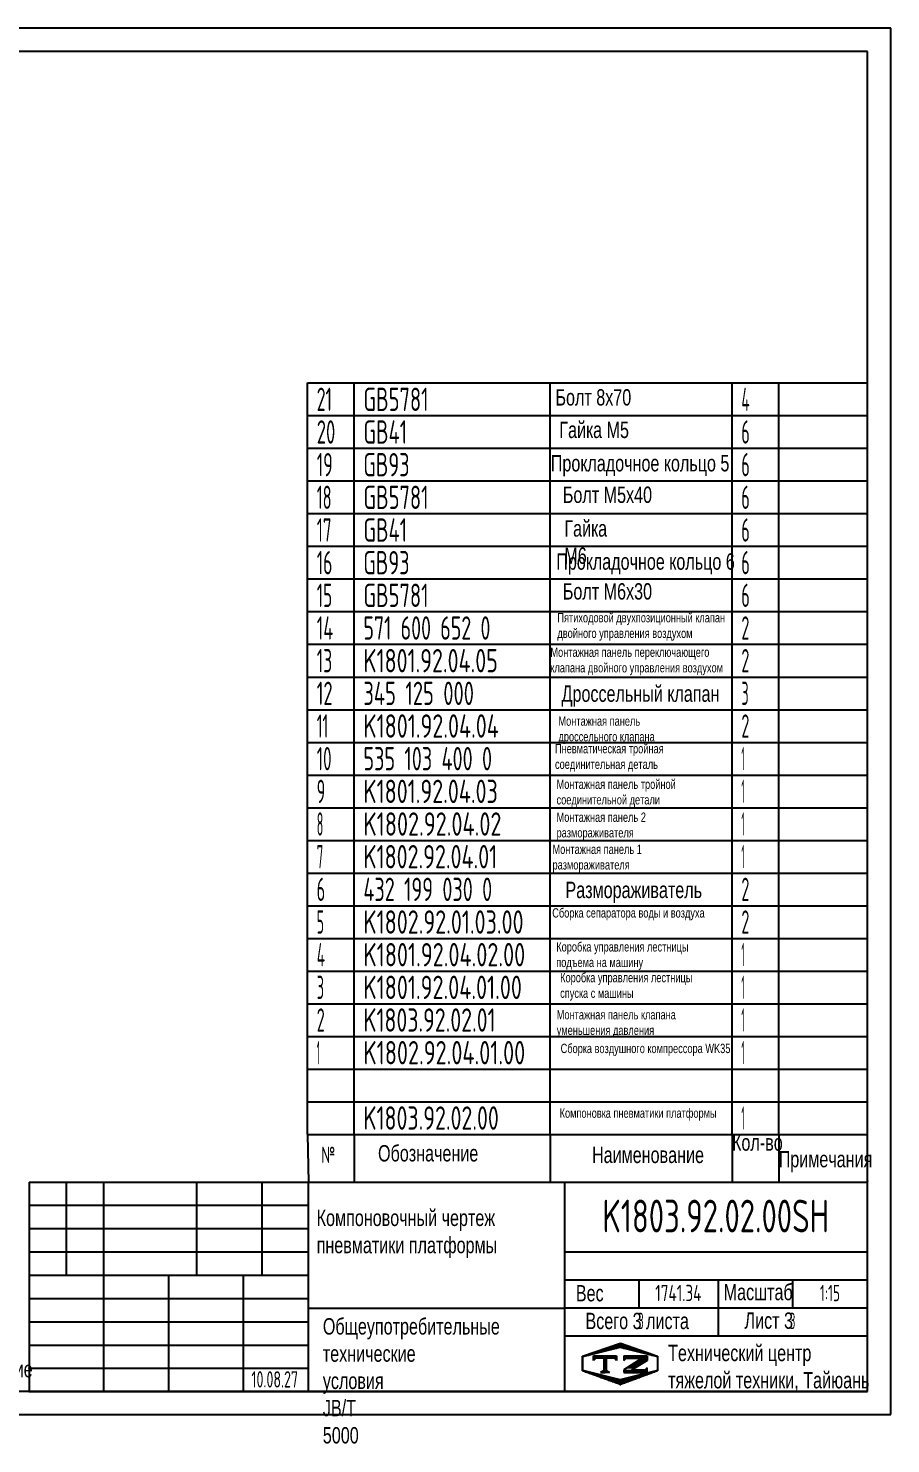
# Model space of a CAD drawing. Header units: millimetres. Extents: x 0 to 6300, y -94 to 4455.
# Drawn here: x 3528 to 6300, y -94 to 4455 of the extents above; entities that cross this region are included whole.
import ezdxf
from ezdxf.enums import TextEntityAlignment as Align

# ---------------------------------------------------------------- set-up
doc = ezdxf.new("R2010")
doc.units = ezdxf.units.MM
doc.header["$LTSCALE"] = 150
for name, color, linetype in [('01', 7, 'Continuous'), ('02', 1, 'Continuous'), ('11', 3, 'Continuous'), ('THICK', 7, 'Continuous')]:
    doc.layers.add(name, color=color, linetype=linetype)
doc.styles.get("Standard").update_dxf_attribs({"font": 'isocp', "width": 0.707, "bigfont": 'intecad.shx'})

# ---------------------------------------------------------------- blocks, each defined once
blk = doc.blocks.new('*U936')
at = {"layer": '01'}
for points in [[(415, 292), (25, 292)], [(25, 292), (25, 5)], [(415, 5), (415, 292)], [(25, 5), (415, 5)]]:
    blk.add_lwpolyline(points, dxfattribs=at)
at = {"layer": '02'}
for points in [[(420, 297), (0, 297)], [(0, 297), (0, 0)], [(420, 0), (420, 297)], [(0, 0), (420, 0)]]:
    blk.add_lwpolyline(points, dxfattribs=at)
blk = doc.blocks.new('*U939')
at = {"layer": '01'}
for p, q in [((0, -105), (0, 0)), ((1800, -105), (1800, 0))]:
    blk.add_line(p, q, dxfattribs=at)
at = {"layer": '02'}
for p, q in [((0, 0), (150, 0)), ((150, -105), (150, 0)), ((150, 0), (780, 0)), ((780, -105), (780, 0)), ((780, 0), (1365, 0)), ((1365, -105), (1365, 0)), ((1365, 0), (1515, 0)), ((1515, -105), (1515, 0)), ((1515, 0), (1800, 0))]:
    blk.add_line(p, q, dxfattribs=at)
blk = doc.blocks.new('*U940')
at = {"layer": '01'}
for p, q in [((0, -105), (0, 0)), ((1800, -105), (1800, 0))]:
    blk.add_line(p, q, dxfattribs=at)
at = {"layer": '02'}
for p, q in [((0, 0), (150, 0)), ((150, -105), (150, 0)), ((150, 0), (780, 0)), ((780, -105), (780, 0)), ((780, 0), (1365, 0)), ((1365, -105), (1365, 0)), ((1365, 0), (1515, 0)), ((1515, -105), (1515, 0)), ((1515, 0), (1800, 0))]:
    blk.add_line(p, q, dxfattribs=at)
blk = doc.blocks.new('*U941')
at = {"layer": '01'}
for p, q in [((0, -105), (0, 0)), ((1800, -105), (1800, 0))]:
    blk.add_line(p, q, dxfattribs=at)
at = {"layer": '02'}
for p, q in [((0, 0), (150, 0)), ((150, -105), (150, 0)), ((150, 0), (780, 0)), ((780, -105), (780, 0)), ((780, 0), (1365, 0)), ((1365, -105), (1365, 0)), ((1365, 0), (1515, 0)), ((1515, -105), (1515, 0)), ((1515, 0), (1800, 0))]:
    blk.add_line(p, q, dxfattribs=at)
blk = doc.blocks.new('*U942')
at = {"layer": '01'}
for p, q in [((0, -105), (0, 0)), ((1800, -105), (1800, 0))]:
    blk.add_line(p, q, dxfattribs=at)
at = {"layer": '02'}
for p, q in [((0, 0), (150, 0)), ((150, -105), (150, 0)), ((150, 0), (780, 0)), ((780, -105), (780, 0)), ((780, 0), (1365, 0)), ((1365, -105), (1365, 0)), ((1365, 0), (1515, 0)), ((1515, -105), (1515, 0)), ((1515, 0), (1800, 0))]:
    blk.add_line(p, q, dxfattribs=at)
blk = doc.blocks.new('*U943')
at = {"layer": '01'}
for p, q in [((0, -105), (0, 0)), ((1800, -105), (1800, 0))]:
    blk.add_line(p, q, dxfattribs=at)
at = {"layer": '02'}
for p, q in [((0, 0), (150, 0)), ((150, -105), (150, 0)), ((150, 0), (780, 0)), ((780, -105), (780, 0)), ((780, 0), (1365, 0)), ((1365, -105), (1365, 0)), ((1365, 0), (1515, 0)), ((1515, -105), (1515, 0)), ((1515, 0), (1800, 0))]:
    blk.add_line(p, q, dxfattribs=at)
blk = doc.blocks.new('*U944')
at = {"layer": '01'}
for p, q in [((0, -105), (0, 0)), ((1800, -105), (1800, 0))]:
    blk.add_line(p, q, dxfattribs=at)
at = {"layer": '02'}
for p, q in [((0, 0), (150, 0)), ((150, -105), (150, 0)), ((150, 0), (780, 0)), ((780, -105), (780, 0)), ((780, 0), (1365, 0)), ((1365, -105), (1365, 0)), ((1365, 0), (1515, 0)), ((1515, -105), (1515, 0)), ((1515, 0), (1800, 0))]:
    blk.add_line(p, q, dxfattribs=at)
blk = doc.blocks.new('*U945')
at = {"layer": '01'}
for p, q in [((0, -105), (0, 0)), ((1800, -105), (1800, 0))]:
    blk.add_line(p, q, dxfattribs=at)
at = {"layer": '02'}
for p, q in [((0, 0), (150, 0)), ((150, -105), (150, 0)), ((150, 0), (780, 0)), ((780, -105), (780, 0)), ((780, 0), (1365, 0)), ((1365, -105), (1365, 0)), ((1365, 0), (1515, 0)), ((1515, -105), (1515, 0)), ((1515, 0), (1800, 0))]:
    blk.add_line(p, q, dxfattribs=at)
blk = doc.blocks.new('*U946')
at = {"layer": '01'}
for p, q in [((0, -105), (0, 0)), ((1800, -105), (1800, 0))]:
    blk.add_line(p, q, dxfattribs=at)
at = {"layer": '02'}
for p, q in [((0, 0), (150, 0)), ((150, -105), (150, 0)), ((150, 0), (780, 0)), ((780, -105), (780, 0)), ((780, 0), (1365, 0)), ((1365, -105), (1365, 0)), ((1365, 0), (1515, 0)), ((1515, -105), (1515, 0)), ((1515, 0), (1800, 0))]:
    blk.add_line(p, q, dxfattribs=at)
blk = doc.blocks.new('*U947')
at = {"layer": '01'}
for p, q in [((0, -105), (0, 0)), ((1800, -105), (1800, 0))]:
    blk.add_line(p, q, dxfattribs=at)
at = {"layer": '02'}
for p, q in [((0, 0), (150, 0)), ((150, -105), (150, 0)), ((150, 0), (780, 0)), ((780, -105), (780, 0)), ((780, 0), (1365, 0)), ((1365, -105), (1365, 0)), ((1365, 0), (1515, 0)), ((1515, -105), (1515, 0)), ((1515, 0), (1800, 0))]:
    blk.add_line(p, q, dxfattribs=at)
blk = doc.blocks.new('*U948')
at = {"layer": '01'}
for p, q in [((0, -105), (0, 0)), ((1800, -105), (1800, 0))]:
    blk.add_line(p, q, dxfattribs=at)
at = {"layer": '02'}
for p, q in [((0, 0), (150, 0)), ((150, -105), (150, 0)), ((150, 0), (780, 0)), ((780, -105), (780, 0)), ((780, 0), (1365, 0)), ((1365, -105), (1365, 0)), ((1365, 0), (1515, 0)), ((1515, -105), (1515, 0)), ((1515, 0), (1800, 0))]:
    blk.add_line(p, q, dxfattribs=at)
blk = doc.blocks.new('*U949')
at = {"layer": '01'}
for p, q in [((0, -105), (0, 0)), ((1800, -105), (1800, 0))]:
    blk.add_line(p, q, dxfattribs=at)
at = {"layer": '02'}
for p, q in [((0, 0), (150, 0)), ((150, -105), (150, 0)), ((150, 0), (780, 0)), ((780, -105), (780, 0)), ((780, 0), (1365, 0)), ((1365, -105), (1365, 0)), ((1365, 0), (1515, 0)), ((1515, -105), (1515, 0)), ((1515, 0), (1800, 0))]:
    blk.add_line(p, q, dxfattribs=at)
blk = doc.blocks.new('*U950')
at = {"layer": '01'}
for p, q in [((0, -105), (0, 0)), ((1800, -105), (1800, 0))]:
    blk.add_line(p, q, dxfattribs=at)
at = {"layer": '02'}
for p, q in [((0, 0), (150, 0)), ((150, -105), (150, 0)), ((150, 0), (780, 0)), ((780, -105), (780, 0)), ((780, 0), (1365, 0)), ((1365, -105), (1365, 0)), ((1365, 0), (1515, 0)), ((1515, -105), (1515, 0)), ((1515, 0), (1800, 0))]:
    blk.add_line(p, q, dxfattribs=at)
blk = doc.blocks.new('*U951')
at = {"layer": '01'}
for p, q in [((0, -105), (0, 0)), ((1800, -105), (1800, 0))]:
    blk.add_line(p, q, dxfattribs=at)
at = {"layer": '02'}
for p, q in [((0, 0), (150, 0)), ((150, -105), (150, 0)), ((150, 0), (780, 0)), ((780, -105), (780, 0)), ((780, 0), (1365, 0)), ((1365, -105), (1365, 0)), ((1365, 0), (1515, 0)), ((1515, -105), (1515, 0)), ((1515, 0), (1800, 0))]:
    blk.add_line(p, q, dxfattribs=at)
blk = doc.blocks.new('*U952')
at = {"layer": '01'}
for p, q in [((0, -105), (0, 0)), ((1800, -105), (1800, 0))]:
    blk.add_line(p, q, dxfattribs=at)
at = {"layer": '02'}
for p, q in [((0, 0), (150, 0)), ((150, -105), (150, 0)), ((150, 0), (780, 0)), ((780, -105), (780, 0)), ((780, 0), (1365, 0)), ((1365, -105), (1365, 0)), ((1365, 0), (1515, 0)), ((1515, -105), (1515, 0)), ((1515, 0), (1800, 0))]:
    blk.add_line(p, q, dxfattribs=at)
blk = doc.blocks.new('*U953')
at = {"layer": '01'}
for p, q in [((0, -105), (0, 0)), ((1800, -105), (1800, 0))]:
    blk.add_line(p, q, dxfattribs=at)
at = {"layer": '02'}
for p, q in [((0, 0), (150, 0)), ((150, -105), (150, 0)), ((150, 0), (780, 0)), ((780, -105), (780, 0)), ((780, 0), (1365, 0)), ((1365, -105), (1365, 0)), ((1365, 0), (1515, 0)), ((1515, -105), (1515, 0)), ((1515, 0), (1800, 0))]:
    blk.add_line(p, q, dxfattribs=at)
blk = doc.blocks.new('*U954')
at = {"layer": '01'}
for p, q in [((0, -105), (0, 0)), ((1800, -105), (1800, 0))]:
    blk.add_line(p, q, dxfattribs=at)
at = {"layer": '02'}
for p, q in [((0, 0), (150, 0)), ((150, -105), (150, 0)), ((150, 0), (780, 0)), ((780, -105), (780, 0)), ((780, 0), (1365, 0)), ((1365, -105), (1365, 0)), ((1365, 0), (1515, 0)), ((1515, -105), (1515, 0)), ((1515, 0), (1800, 0))]:
    blk.add_line(p, q, dxfattribs=at)
blk = doc.blocks.new('*U955')
at = {"layer": '01'}
for p, q in [((0, -105), (0, 0)), ((1800, -105), (1800, 0))]:
    blk.add_line(p, q, dxfattribs=at)
at = {"layer": '02'}
for p, q in [((0, 0), (150, 0)), ((150, -105), (150, 0)), ((150, 0), (780, 0)), ((780, -105), (780, 0)), ((780, 0), (1365, 0)), ((1365, -105), (1365, 0)), ((1365, 0), (1515, 0)), ((1515, -105), (1515, 0)), ((1515, 0), (1800, 0))]:
    blk.add_line(p, q, dxfattribs=at)
blk = doc.blocks.new('*U956')
at = {"layer": '01'}
for p, q in [((0, -105), (0, 0)), ((1800, -105), (1800, 0))]:
    blk.add_line(p, q, dxfattribs=at)
at = {"layer": '02'}
for p, q in [((0, 0), (150, 0)), ((150, -105), (150, 0)), ((150, 0), (780, 0)), ((780, -105), (780, 0)), ((780, 0), (1365, 0)), ((1365, -105), (1365, 0)), ((1365, 0), (1515, 0)), ((1515, -105), (1515, 0)), ((1515, 0), (1800, 0))]:
    blk.add_line(p, q, dxfattribs=at)
blk = doc.blocks.new('*U957')
at = {"layer": '01'}
for p, q in [((0, -105), (0, 0)), ((1800, -105), (1800, 0))]:
    blk.add_line(p, q, dxfattribs=at)
at = {"layer": '02'}
for p, q in [((0, 0), (150, 0)), ((150, -105), (150, 0)), ((150, 0), (780, 0)), ((780, -105), (780, 0)), ((780, 0), (1365, 0)), ((1365, -105), (1365, 0)), ((1365, 0), (1515, 0)), ((1515, -105), (1515, 0)), ((1515, 0), (1800, 0))]:
    blk.add_line(p, q, dxfattribs=at)
blk = doc.blocks.new('*U958')
at = {"layer": '01'}
for p, q in [((0, -105), (0, 0)), ((1800, -105), (1800, 0))]:
    blk.add_line(p, q, dxfattribs=at)
at = {"layer": '02'}
for p, q in [((0, 0), (150, 0)), ((150, -105), (150, 0)), ((150, 0), (780, 0)), ((780, -105), (780, 0)), ((780, 0), (1365, 0)), ((1365, -105), (1365, 0)), ((1365, 0), (1515, 0)), ((1515, -105), (1515, 0)), ((1515, 0), (1800, 0))]:
    blk.add_line(p, q, dxfattribs=at)
blk = doc.blocks.new('*U959')
at = {"layer": '01'}
for p, q in [((0, -105), (0, 0)), ((1800, -105), (1800, 0))]:
    blk.add_line(p, q, dxfattribs=at)
at = {"layer": '02'}
for p, q in [((0, 0), (150, 0)), ((150, -105), (150, 0)), ((150, 0), (780, 0)), ((780, -105), (780, 0)), ((780, 0), (1365, 0)), ((1365, -105), (1365, 0)), ((1365, 0), (1515, 0)), ((1515, -105), (1515, 0)), ((1515, 0), (1800, 0))]:
    blk.add_line(p, q, dxfattribs=at)
blk = doc.blocks.new('*U960')
at = {"layer": '01'}
for p, q in [((0, -105), (0, 0)), ((1800, -105), (1800, 0))]:
    blk.add_line(p, q, dxfattribs=at)
at = {"layer": '02'}
for p, q in [((0, 0), (150, 0)), ((150, -105), (150, 0)), ((150, 0), (780, 0)), ((780, -105), (780, 0)), ((780, 0), (1365, 0)), ((1365, -105), (1365, 0)), ((1365, 0), (1515, 0)), ((1515, -105), (1515, 0)), ((1515, 0), (1800, 0))]:
    blk.add_line(p, q, dxfattribs=at)
blk = doc.blocks.new('*U961')
at = {"layer": '01'}
for p, q in [((0, -105), (0, 0)), ((0, 0), (150, 0)), ((150, 0), (780, 0)), ((780, 0), (1365, 0)), ((1365, 0), (1515, 0)), ((1515, 0), (1800, 0)), ((1800, -105), (1800, 0))]:
    blk.add_line(p, q, dxfattribs=at)
at = {"layer": '02'}
for p, q in [((150, -105), (150, 0)), ((780, -105), (780, 0)), ((1365, -105), (1365, 0)), ((1515, -105), (1515, 0))]:
    blk.add_line(p, q, dxfattribs=at)
blk = doc.blocks.new('*X1000')
at = {"color": 0}
for p, q in [((127.06, 7.8), (132.06, 7.8)), ((127.06, 7.5), (132.06, 7.5)), ((127.06, 7.2), (127.32, 7.2)), ((129.23, 6.3), (131.04, 6.3)), ((129.7, 6.6), (131.51, 6.6)), ((130.16, 6.9), (131.98, 6.9)), ((130.62, 7.2), (132.06, 7.2)), ((127.84, 5.4), (129.64, 5.4)), ((128.3, 5.7), (130.1, 5.7)), ((128.77, 6), (130.57, 6))]:
    blk.add_line(p, q, dxfattribs=at)
blk = doc.blocks.new('*X1001')
at = {"color": 0}
for p, q in [((127.06, 4.8), (132.06, 4.8)), ((127.06, 4.5), (132.06, 4.5)), ((131.84, 5.1), (132.06, 5.1))]:
    blk.add_line(p, q, dxfattribs=at)
blk = doc.blocks.new('*X999')
at = {"color": 0}
for p, q in [((122.34, 4.5), (123.72, 4.5)), ((122.82, 4.8), (123.24, 4.8))]:
    blk.add_line(p, q, dxfattribs=at)
blk = doc.blocks.new('*X998')
at = {"color": 0}
for p, q in [((120.53, 7.8), (125.53, 7.8)), ((120.53, 7.5), (125.53, 7.5)), ((120.53, 7.2), (120.79, 7.2)), ((125.27, 7.2), (125.53, 7.2))]:
    blk.add_line(p, q, dxfattribs=at)
blk = doc.blocks.new('*X997')
at = {"color": 0}
for p, q in [((122.38, 9.3), (124.32, 9.3)), ((123.24, 9.6), (125.52, 9.6)), ((124.1, 9.9), (128.52, 9.9)), ((124.97, 10.2), (127.67, 10.2)), ((125.83, 10.5), (126.82, 10.5)), ((127.02, 9.6), (129.37, 9.6)), ((128.22, 9.3), (130.22, 9.3)), ((118.22, 7.8), (118.32, 7.8)), ((118.22, 7.5), (118.27, 7.5)), ((118.22, 7.2), (118.27, 7.2)), ((118.22, 6.9), (118.27, 6.9)), ((118.22, 6.6), (118.27, 6.6)), ((118.22, 6.3), (118.27, 6.3)), ((118.94, 8.1), (119.52, 8.1)), ((119.8, 8.4), (120.72, 8.4)), ((120.66, 8.7), (121.92, 8.7)), ((121.52, 9), (123.12, 9)), ((129.42, 9), (131.07, 9)), ((130.62, 8.7), (131.92, 8.7)), ((131.82, 8.4), (132.77, 8.4)), ((133.02, 8.1), (133.62, 8.1)), ((134.22, 7.8), (134.32, 7.8)), ((134.27, 7.5), (134.32, 7.5)), ((134.27, 7.2), (134.32, 7.2)), ((134.27, 6.9), (134.32, 6.9)), ((134.27, 6.6), (134.32, 6.6)), ((134.27, 6.3), (134.32, 6.3)), ((118.22, 6), (118.27, 6)), ((118.22, 5.7), (118.27, 5.7)), ((118.22, 5.4), (118.27, 5.4)), ((118.22, 5.1), (118.27, 5.1)), ((118.22, 4.8), (118.27, 4.8)), ((118.79, 4.5), (119.42, 4.5)), ((119.61, 4.2), (120.62, 4.2)), ((120.43, 3.9), (121.82, 3.9)), ((121.26, 3.6), (123.02, 3.6)), ((122.08, 3.3), (124.22, 3.3)), ((128.32, 3.3), (130.51, 3.3)), ((129.52, 3.6), (131.32, 3.6)), ((130.72, 3.9), (132.14, 3.9)), ((131.92, 4.2), (132.95, 4.2)), ((133.12, 4.5), (133.76, 4.5)), ((134.27, 6), (134.32, 6)), ((134.27, 5.7), (134.32, 5.7)), ((134.27, 5.4), (134.32, 5.4)), ((134.27, 5.1), (134.32, 5.1)), ((134.27, 4.8), (134.32, 4.8)), ((122.91, 3), (125.42, 3)), ((123.73, 2.7), (128.89, 2.7)), ((124.55, 2.4), (128.07, 2.4)), ((125.38, 2.1), (127.26, 2.1)), ((126.2, 1.8), (126.45, 1.8)), ((127.12, 3), (129.7, 3))]:
    blk.add_line(p, q, dxfattribs=at)

msp = doc.modelspace()

# ---------------------------------------------------------------- linework, layer by layer
at = {"layer": '01'}
msp.add_line((4425, 900), (4428.7, 746.8), dxfattribs=at)
at = {"layer": '01', "color": 1}
for p, q in [((4425, 900), (6225, 900)), ((4575, 900), (4575, 750)), ((5205, 900), (5205, 750)), ((5790, 900), (5790, 750)), ((5940, 900), (5940, 750))]:
    msp.add_line(p, q, dxfattribs=at)
at = {"layer": '01'}
msp.add_point((6225, 750), dxfattribs=at)
at = {"layer": 'THICK'}
for p, q in [((3530.6, 746.8), (3530.6, 73.2)), ((3530.6, 746.8), (6225, 746.8)), ((3650.3, 746.4), (3650.3, 746.8)), ((3650.4, 447.4), (3650.4, 746.8)), ((3770.1, 73.2), (3770.1, 746.8)), ((4069.5, 447.4), (4069.5, 746.8)), ((4279.1, 447.4), (4279.1, 746.8)), ((4428.7, 73.2), (4428.7, 746.8)), ((5252, 73.2), (5252, 746.8)), ((6225, 73.2), (6225, 746.8)), ((3530.6, 522.2), (4428.7, 522.2)), ((5252, 522.2), (6225, 522.2)), ((3530.6, 447.4), (4428.7, 447.4)), ((3979.7, 73.2), (3979.7, 447.4)), ((4219.2, 73.2), (4219.2, 447.4)), ((5252, 432.4), (6225, 432.4)), ((5491.5, 342.6), (5491.5, 432.4)), ((5746, 252.8), (5746, 432.4)), ((5985.5, 342.6), (5985.5, 432.4)), ((4428.7, 341.3), (5252, 341.3)), ((5252, 342.6), (6225, 342.6)), ((5252, 252.8), (6225, 252.8)), ((3530.6, 73.2), (6225, 73.2))]:
    msp.add_line(p, q, dxfattribs=at)
at = {"layer": 'THICK', "color": 3}
for p, q in [((3530.6, 671.9), (4428.7, 671.9)), ((3530.6, 597.1), (4428.7, 597.1)), ((3530.6, 372.6), (4428.7, 372.6)), ((3530.6, 297.7), (4428.7, 297.7)), ((5309.7, 187), (5431, 229.3)), ((5431, 229.3), (5550.8, 187)), ((3530.6, 222.9), (4428.7, 222.9)), ((5309.7, 140), (5309.7, 187)), ((5310.5, 186.1), (5430.2, 216)), ((5310.5, 141.2), (5310.5, 186.1)), ((5344.3, 173.5), (5344.3, 188.4)), ((5344.3, 188.4), (5419.1, 188.4)), ((5419.1, 188.4), (5419.1, 173.5)), ((5430.2, 216), (5550, 186.1)), ((5442.1, 188.4), (5442.1, 173.5)), ((5442.1, 188.4), (5516.9, 188.4)), ((5516.9, 188.4), (5516.9, 173.5)), ((5550, 186.1), (5550, 141.2)), ((5550.8, 187), (5550.8, 140)), ((3530.6, 148), (4428.7, 148)), ((5431, 95.8), (5309.7, 140)), ((5430.2, 111.2), (5310.5, 141.2)), ((5351.8, 180.9), (5344.3, 173.5)), ((5411.7, 180.9), (5351.8, 180.9)), ((5381.7, 143.4), (5367.2, 134.3)), ((5378.4, 181), (5378.4, 140)), ((5381.7, 181), (5381.7, 140)), ((5381.7, 143.4), (5396.2, 134.3)), ((5385.5, 181), (5385.5, 140)), ((5419.1, 173.5), (5411.7, 180.9)), ((5550, 141.2), (5430.2, 111.2)), ((5550.8, 140), (5431, 95.8)), ((5442.1, 173.5), (5449.5, 180.9)), ((5501, 180.9), (5442.1, 142.8)), ((5442.1, 142.8), (5442.1, 134.3)), ((5449.5, 180.9), (5501, 180.9)), ((5478.6, 149.1), (5467.1, 141.7)), ((5509.4, 141.7), (5467.1, 141.7)), ((5516.9, 173.6), (5478.6, 149.1)), ((5516.9, 149.2), (5509.4, 141.7)), ((5516.9, 134.3), (5516.9, 149.2)), ((5367.2, 134.3), (5381.7, 134.3)), ((5396.2, 134.3), (5381.7, 134.3)), ((5442.1, 134.3), (5516.9, 134.3))]:
    msp.add_line(p, q, dxfattribs=at)
for p in [(3530.6, 148), (3530.6, 73.2)]:
    msp.add_point(p, dxfattribs=at)

# ---------------------------------------------------------------- block references
at = {"layer": '01', "xscale": 15, "yscale": 15, "zscale": 15}
msp.add_blockref('*U936', (0, 0), dxfattribs=at)
at = {"layer": '01'}
for name, p in [('*U961', (4425, 3315)), ('*U960', (4425, 3210)), ('*U959', (4425, 3105)), ('*U958', (4425, 3000)), ('*U957', (4425, 2895)), ('*U956', (4425, 2790)), ('*U955', (4425, 2685)), ('*U954', (4425, 2580)), ('*U953', (4425, 2475)), ('*U952', (4425, 2370)), ('*U951', (4425, 2265)), ('*U950', (4425, 2160)), ('*U949', (4425, 2055)), ('*U948', (4425, 1950)), ('*U947', (4425, 1845)), ('*U946', (4425, 1740)), ('*U945', (4425, 1635)), ('*U944', (4425, 1530)), ('*U943', (4425, 1425)), ('*U942', (4425, 1320)), ('*U941', (4425, 1215)), ('*U940', (4425, 1110)), ('*U939', (4425, 1005))]:
    msp.add_blockref(name, p, dxfattribs=at)
at = {"layer": 'THICK', "color": 3, "xscale": 14.96880000000056, "yscale": 14.96879999999987, "zscale": 14.9688}
for name in ['*X997', '*X998', '*X1000', '*X999', '*X1001']:
    msp.add_blockref(name, (3540.1, 69.5), dxfattribs=at)

# ---------------------------------------------------------------- texts
at = {"layer": '01', "attachment_point": 1}
for s, insert, char_height in [('{\\fArial|b0|i0|c204|p34;\\C3;Болт 8х70}', (5222.3, 3295.1), 52.5), ('{\\fArial|b0|i0|c204|p34;\\C3;Гайка М5}', (5234.8, 3190.5), 52.5), ('{\\fArial|b0|i0|c204|p34;\\C3;Прокладочное кольцо 5}', (5207.4, 3083.4), 52.5), ('{\\fArial|b0|i0|c204|p34;\\C3;Болт М5х40}', (5246, 2982), 52.5), ('{\\fArial|b0|i0|c204|p34;\\C3;Прокладочное кольцо 6}', (5224.8, 2767.4), 52.5), ('{\\fArial|b0|i0|c204|p34;\\C3;Болт М6х30}', (5246, 2671.5), 52.5), ('{\\fArial|b0|i0|c204|p34;\\C3;Пятиходовой двухпозиционный клапан\\Pдвойного управления воздухом}', (5228.5, 2575.6), 30), ('{\\fArial|b0|i0|c204|p34;\\C3;Монтажная панель переключающего\\Pклапана двойного управления воздухом}', (5206.1, 2464.8), 30), ('{\\fArial|b0|i0|c204|p34;\\C3;Дроссельный клапан}', (5242, 2342.7), 52.5), ('{\\fArial|b0|i0|c204|p34;\\C3;Монтажная панель \\Pдроссельного клапана}', (5232, 2243.3), 30), ('{\\fArial|b0|i0|c204|p34;\\C3;Пневматическая тройная\\Pсоединительная деталь}', (5220.9, 2154.7), 30), ('{\\fArial|b0|i0|c204|p34;\\C3;Монтажная панель тройной\\Pсоединительной детали}', (5225.9, 2040.4), 30), ('{\\fArial|b0|i0|c204|p34;\\C3;Монтажная панель 2\\Pразмораживателя}', (5225.9, 1934.4), 30), ('{\\fArial|b0|i0|c204|p34;\\C3;Монтажная панель 1\\Pразмораживателя}', (5212.9, 1831.3), 30), ('{\\fArial|b0|i0|c204|p34;\\C3;Размораживатель}', (5254.5, 1711.9), 52.5), ('{\\fArial|b0|i0|c204|p34;\\C3;Сборка сепаратора воды и воздуха}', (5212.1, 1626.8), 30), ('{\\fArial|b0|i0|c204|p34;\\C3;Коробка управления лестницы\\Pподъема на машину}', (5224.9, 1517.7), 30), ('{\\fArial|b0|i0|c204|p34;\\C3;Коробка управления лестницы\\Pспуска с машины}', (5237.5, 1418.8), 30), ('{\\fArial|b0|i0|c204|p34;\\C3;Монтажная панель клапана\\Pуменьшения давления}', (5226.5, 1299.5), 30), ('{\\fArial|b0|i0|c204|p34;\\C3;Сборка воздушного компрессора \\fArial|b0|i0|c0|p34;WK35}', (5239, 1191.2), 30), ('{\\fArial|b0|i0|c204|p34;\\C3;Компоновка пневматики платформы}', (5235.8, 983.3), 30), ('{\\fArial|b0|i0|c204|p34;Кол-во}', (5790, 900), 52.5), ('{\\fArial|b0|i0|c204|p34;Наименование}', (5339.9, 860.3), 52.5), ('{\\fArial|b0|i0|c204|p34;Примечания}', (5940, 846.6), 52.5), ('{\\fArial|b0|i0|c204|p34;\\C3;Компоновочный чертеж\\Pпневматики платформы}', (4454.7, 657.9), 52.5), ('{\\fArial|b0|i0|c204|p34;Масштаб}', (5763.1, 419.4), 52.5), ('{\\fArial|b0|i0|c204|p34;Всего 3 листа}', (5318.9, 326.5), 52.5), ('{\\fArial|b0|i0|c204|p34;Лист 3}', (5830.1, 327.7), 52.5), ('{\\fArial|b0|i0|c204|p34;Технический центр\\Pтяжелой техники, Тайюань}', (5584.5, 223.6), 52.5), ('{\\fArial|b0|i0|c204|p34;Примечание}', (3240, 171.6), 52.5)]:
    msp.add_mtext(s, dxfattribs=dict(at, insert=insert, char_height=char_height))
at = {"layer": '01', "char_height": 52.5, "attachment_point": 1}
for s, insert, width in [('{\\fArial|b0|i0|c204|p34;\\C3;Гайка М6}', (5251, 2873.7), 2.493), ('{\\fArial|b0|i0|c204|p34;Обозначение}', (4652, 865.4), 3.722), ('{\\Fisocp,intecad|c204;№}', (4469.6, 860.4), 1.241), ('{\\fArial|b0|i0|c204|p34;Вес}', (5287.9, 415.7), 1.241), ('{\\fArial|b0|i0|c204|p34;Общеупотребительные\\Pтехнические условия \\fArial|b0|i0|c0|p34;JB/T 5000}', (4474.6, 309.1), 2.482)]:
    msp.add_mtext(s, dxfattribs=dict(at, insert=insert, width=width))
at = {"layer": '11'}
for s, height, width, p, p2 in [('21', 75, 0.623098, (4455, 3225), (4504.1, 3225)), ('GB5781', 75, 0.689853, (4605, 3225), (4814.5, 3225)), ('4', 75, 0.543846, (5820, 3225), (5846.5, 3225)), ('20', 75, 0.636567, (4455, 3120), (4514.7, 3120)), ('GB41', 75, 0.681748, (4605, 3120), (4745.6, 3120)), ('6', 75, 0.600695, (5820, 3120), (5847, 3120)), ('19', 75, 0.612447, (4455, 3015), (4506.5, 3015)), ('GB93', 75, 0.683012, (4605, 3015), (4753.3, 3015)), ('6', 75, 0.600695, (5820, 3015), (5847, 3015)), ('18', 75, 0.606, (4455, 2910), (4502.7, 2910)), ('GB5781', 75, 0.689853, (4605, 2910), (4814.5, 2910)), ('6', 75, 0.600695, (5820, 2910), (5847, 2910)), ('17', 75, 0.606, (4455, 2805), (4502.7, 2805)), ('GB41', 75, 0.681748, (4605, 2805), (4745.6, 2805)), ('6', 75, 0.600695, (5820, 2805), (5847, 2805)), ('GB93', 75, 0.683012, (4605, 2700), (4753.3, 2700)), ('16', 75, 0.610556, (4455, 2700), (4505.4, 2700)), ('6', 75, 0.600695, (5820, 2700), (5847, 2700)), ('15', 75, 0.609833, (4455, 2595), (4504.9, 2595)), ('GB5781', 75, 0.689853, (4605, 2595), (4814.5, 2595)), ('6', 75, 0.600695, (5820, 2595), (5847, 2595)), ('14', 75, 0.614783, (4455, 2490), (4508, 2490)), ('571 600 652 0', 75, 0.693492, (4605, 2490), (5013.3, 2490)), ('2', 75, 0.562593, (5820, 2490), (5845.7, 2490)), ('13', 75, 0.609833, (4455, 2385), (4504.9, 2385)), ('K1801.92.04.05', 75, 0.694223, (4605, 2385), (5037.1, 2385)), ('2', 75, 0.562593, (5820, 2385), (5845.7, 2385)), ('12', 75, 0.611465, (4455, 2280), (4505.9, 2280)), ('345 125 000', 75, 0.69152, (4605, 2280), (4960.3, 2280)), ('3', 75, 0.527686, (5820, 2280), (5843.4, 2280)), ('11', 75, 0.582235, (4455, 2175), (4492.1, 2175)), ('K1801.92.04.04', 75, 0.694312, (4605, 2175), (5040.3, 2175)), ('2', 75, 0.562593, (5820, 2175), (5845.7, 2175)), ('10', 75, 0.606076, (4455, 2070), (4502.8, 2070)), ('535 103 400 0', 75, 0.693662, (4605, 2070), (5018.6, 2070)), ('1', 75, 0.404, (5820, 2070), (5830.6, 2070)), ('9', 75, 0.579528, (4455, 1965), (4482, 1965)), ('K1801.92.04.03', 75, 0.694223, (4605, 1965), (5037.1, 1965)), ('1', 75, 0.404, (5820, 1965), (5830.6, 1965)), ('8', 75, 0.514182, (4455, 1860), (4476.2, 1860)), ('K1802.92.04.02', 75, 0.694551, (4605, 1860), (5048.7, 1860)), ('1', 75, 0.404, (5820, 1860), (5830.6, 1860)), ('7', 75, 0.514182, (4455, 1755), (4476.2, 1755)), ('K1802.92.04.01', 75, 0.694159, (4605, 1755), (5035, 1755)), ('1', 75, 0.404, (5820, 1755), (5830.6, 1755)), ('6', 75, 0.600695, (4455, 1650), (4482, 1650)), ('432 199 030 0', 75, 0.693673, (4605, 1650), (5019, 1650)), ('2', 75, 0.562593, (5820, 1650), (5845.7, 1650)), ('5', 75, 0.527686, (4455, 1545), (4478.4, 1545)), ('K1802.92.01.03.00', 75, 0.696244, (4605, 1545), (5119.8, 1545)), ('2', 75, 0.562593, (5820, 1545), (5845.7, 1545)), ('4', 75, 0.543846, (4455, 1440), (4481.5, 1440)), ('K1801.92.04.02.00', 75, 0.696352, (4605, 1440), (5125.1, 1440)), ('1', 75, 0.404, (5820, 1440), (5830.6, 1440)), ('3', 75, 0.527686, (4455, 1335), (4478.4, 1335)), ('K1801.92.04.01.00', 75, 0.696133, (4605, 1335), (5114.5, 1335)), ('1', 75, 0.404, (5820, 1335), (5830.6, 1335)), ('2', 75, 0.562593, (4455, 1230), (4480.7, 1230)), ('K1803.92.02.01', 75, 0.694001, (4605, 1230), (5029.7, 1230)), ('1', 75, 0.404, (5820, 1230), (5830.6, 1230)), ('1', 75, 0.404, (4455, 1125), (4465.6, 1125)), ('K1802.92.04.01.00', 75, 0.696352, (4605, 1125), (5125.1, 1125)), ('1', 75, 0.404, (5820, 1125), (5830.6, 1125)), ('K1803.92.02.00', 75, 0.694314, (4605, 915), (5040.3, 915)), ('1', 75, 0.404, (5820, 915), (5830.6, 915)), ('K1803.92.02.00SH', 105, 0.696351, (5373.4, 585), (6101.6, 585)), ('1741.34', 52.5, 0.681446, (5543.3, 363.8), (5691.7, 363.8)), ('1:15', 52.5, 0.650931, (6072.7, 363.8), (6137.3, 363.8)), ('3', 52.5, 0.527686, (5489.3, 273.8), (5505.7, 273.8)), ('3', 52.5, 0.527686, (5976.8, 273.8), (5993.2, 273.8)), ('10.08.27', 52.5, 0.642055, (4245, 86.2), (4395, 86.2))]:
    msp.add_text(s, height=height, dxfattribs=dict(at, width=width)).set_placement(p, p2, align=Align.FIT)

doc.saveas('drawing.dxf')
